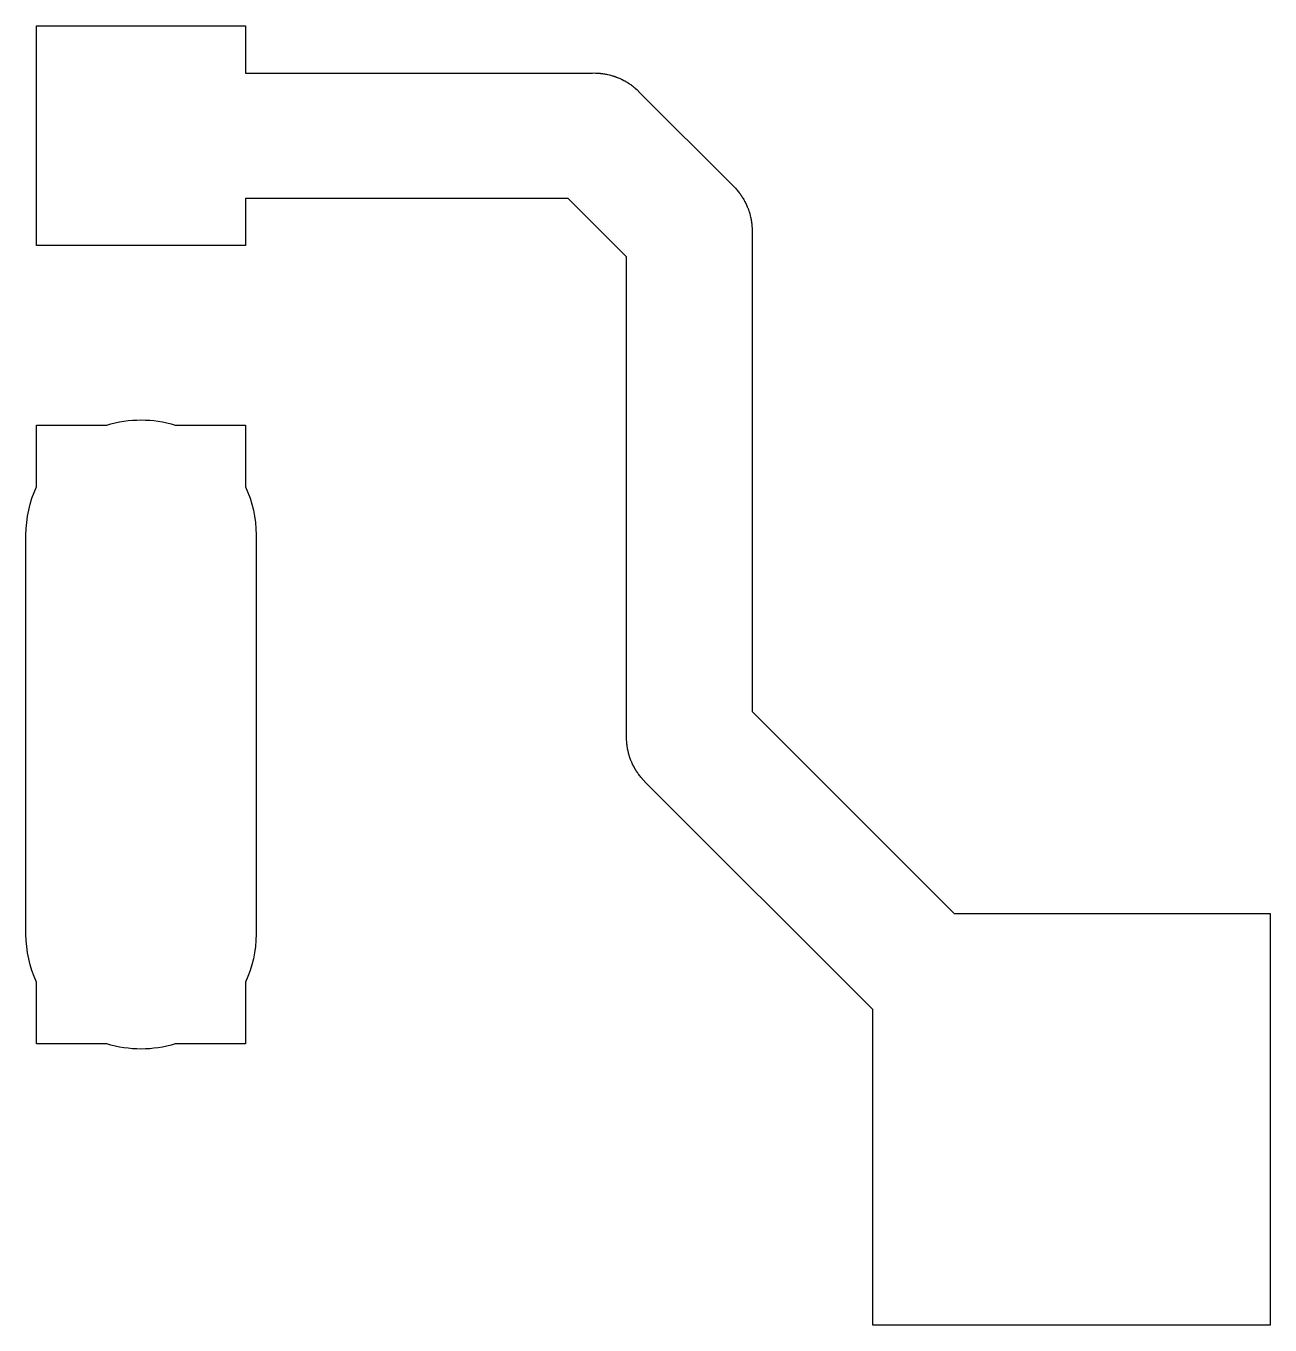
# Model space of a CAD drawing. Extents: x -7.6 to 7.5, y -21.6 to 19.9.
# Drawn here: x 0.421 to 3.443, y 2.675 to 5.832 of the extents above; entities that cross this region are included whole.
import ezdxf

# ---------------------------------------------------------------- set-up
doc = ezdxf.new("R2010")
doc.units = 0
doc.header["$MEASUREMENT"] = 0
doc.layers.add('TOP_WELDED_LPKF', color=7, linetype='CONTINUOUS')

msp = doc.modelspace()

# ---------------------------------------------------------------- linework, layer by layer
at = {"layer": 'TOP_WELDED_LPKF'}
for points, knots in [([(1.9258, 3.9937), (1.9258, 3.9937), (2.4774, 3.442), (2.4774, 3.442), (2.4774, 3.442), (2.4774, 3.442), (2.4774, 2.675), (2.4774, 2.675), (2.4774, 2.675), (2.4774, 2.675), (3.4426, 2.675), (3.4426, 2.675), (3.4426, 2.675), (3.4426, 2.675), (3.4426, 3.675), (3.4426, 3.675), (3.4426, 3.675), (3.4426, 3.675), (2.6756, 3.675), (2.6756, 3.675), (2.6756, 3.675), (2.6756, 3.675), (2.1844, 4.1662), (2.1844, 4.1662), (2.1844, 4.1662), (2.1844, 4.1662), (2.1844, 4.5695), (2.1844, 4.5695), (2.1844, 4.5695), (2.1844, 4.5695), (2.1844, 4.572), (2.1844, 4.572), (2.1844, 4.572), (2.1844, 4.572), (2.1844, 4.5745), (2.1844, 4.5745), (2.1844, 4.5745), (2.1844, 4.5745), (2.1844, 5.3294), (2.1844, 5.3294), (2.1844, 5.3294), (2.1846, 5.3343), (2.1845, 5.3392), (2.1841, 5.3441), (2.1841, 5.3441), (2.1841, 5.3441), (2.1841, 5.3443), (2.1841, 5.3443), (2.1841, 5.3443), (2.1841, 5.3443), (2.184, 5.3467), (2.184, 5.3467), (2.184, 5.3467), (2.184, 5.3467), (2.1839, 5.3467), (2.1839, 5.3467), (2.1839, 5.3467), (2.1839, 5.3467), (2.1837, 5.3492), (2.1837, 5.3492), (2.1837, 5.3492), (2.1837, 5.3492), (2.1836, 5.3492), (2.1836, 5.3492), (2.1836, 5.3492), (2.1836, 5.3492), (2.1835, 5.3517), (2.1835, 5.3517), (2.1835, 5.3517), (2.1835, 5.3517), (2.1834, 5.3517), (2.1834, 5.3517), (2.1834, 5.3517), (2.1834, 5.3517), (2.1831, 5.3541), (2.1831, 5.3541), (2.1831, 5.3541), (2.1831, 5.3541), (2.1831, 5.3542), (2.1831, 5.3542), (2.1831, 5.3542), (2.1831, 5.3542), (2.1828, 5.3566), (2.1828, 5.3566), (2.1828, 5.3566), (2.1828, 5.3566), (2.1827, 5.3567), (2.1827, 5.3567), (2.1827, 5.3567), (2.1827, 5.3567), (2.1824, 5.359), (2.1824, 5.359), (2.1824, 5.359), (2.1824, 5.359), (2.1823, 5.3591), (2.1823, 5.3591), (2.1823, 5.3591), (2.1823, 5.3591), (2.182, 5.3614), (2.182, 5.3614), (2.182, 5.3614), (2.182, 5.3614), (2.1819, 5.3616), (2.1819, 5.3616), (2.1819, 5.3616), (2.1819, 5.3616), (2.1815, 5.3639), (2.1815, 5.3639), (2.1815, 5.3639), (2.1815, 5.3639), (2.1814, 5.3641), (2.1814, 5.3641), (2.1814, 5.3641), (2.1814, 5.3641), (2.181, 5.3663), (2.181, 5.3663), (2.181, 5.3663), (2.181, 5.3663), (2.1809, 5.3665), (2.1809, 5.3665), (2.1809, 5.3665), (2.1809, 5.3665), (2.1799, 5.3711), (2.1799, 5.3711), (2.1799, 5.3711), (2.1799, 5.3711), (2.1798, 5.3713), (2.1798, 5.3713), (2.1798, 5.3713), (2.1798, 5.3713), (2.1786, 5.3759), (2.1786, 5.3759), (2.1786, 5.3759), (2.1786, 5.3759), (2.1785, 5.3761), (2.1785, 5.3761), (2.1785, 5.3761), (2.1785, 5.3761), (2.1779, 5.3782), (2.1779, 5.3782), (2.1779, 5.3782), (2.1779, 5.3782), (2.1778, 5.3785), (2.1778, 5.3785), (2.1778, 5.3785), (2.1778, 5.3785), (2.1772, 5.3806), (2.1772, 5.3806), (2.1772, 5.3806), (2.1772, 5.3806), (2.177, 5.3809), (2.177, 5.3809), (2.177, 5.3809), (2.177, 5.3809), (2.1764, 5.3829), (2.1764, 5.3829), (2.1764, 5.3829), (2.1764, 5.3829), (2.1762, 5.3832), (2.1762, 5.3832), (2.1762, 5.3832), (2.1762, 5.3832), (2.1756, 5.3853), (2.1756, 5.3853), (2.1756, 5.3853), (2.1756, 5.3853), (2.1754, 5.3856), (2.1754, 5.3856), (2.1754, 5.3856), (2.1754, 5.3856), (2.1747, 5.3876), (2.1747, 5.3876), (2.1747, 5.3876), (2.1747, 5.3876), (2.1746, 5.3879), (2.1746, 5.3879), (2.1746, 5.3879), (2.1746, 5.3879), (2.1739, 5.3899), (2.1739, 5.3899), (2.1739, 5.3899), (2.1739, 5.3899), (2.1737, 5.3902), (2.1737, 5.3902), (2.1737, 5.3902), (2.1737, 5.3902), (2.1729, 5.3922), (2.1729, 5.3922), (2.1729, 5.3922), (2.1729, 5.3922), (2.1727, 5.3925), (2.1727, 5.3925), (2.1727, 5.3925), (2.1727, 5.3925), (2.172, 5.3944), (2.172, 5.3944), (2.172, 5.3944), (2.172, 5.3944), (2.1718, 5.3948), (2.1718, 5.3948), (2.1718, 5.3948), (2.1718, 5.3948), (2.171, 5.3967), (2.171, 5.3967), (2.171, 5.3967), (2.171, 5.3967), (2.1708, 5.397), (2.1708, 5.397), (2.1708, 5.397), (2.1708, 5.397), (2.1699, 5.399), (2.1699, 5.399), (2.1699, 5.399), (2.1699, 5.399), (2.1697, 5.3993), (2.1697, 5.3993), (2.1697, 5.3993), (2.1697, 5.3993), (2.1689, 5.4012), (2.1689, 5.4012), (2.1689, 5.4012), (2.1689, 5.4012), (2.1687, 5.4015), (2.1687, 5.4015), (2.1687, 5.4015), (2.1687, 5.4015), (2.1666, 5.4056), (2.1666, 5.4056), (2.1666, 5.4056), (2.1666, 5.4056), (2.1664, 5.4059), (2.1664, 5.4059), (2.1664, 5.4059), (2.1664, 5.4059), (2.1654, 5.4078), (2.1654, 5.4078), (2.1654, 5.4078), (2.1654, 5.4078), (2.1652, 5.4081), (2.1652, 5.4081), (2.1652, 5.4081), (2.1652, 5.4081), (2.1642, 5.41), (2.1642, 5.41), (2.1642, 5.41), (2.1642, 5.41), (2.164, 5.4102), (2.164, 5.4102), (2.164, 5.4102), (2.164, 5.4102), (2.1629, 5.4121), (2.1629, 5.4121), (2.1629, 5.4121), (2.1629, 5.4121), (2.1627, 5.4123), (2.1627, 5.4123), (2.1627, 5.4123), (2.1627, 5.4123), (2.1616, 5.4142), (2.1616, 5.4142), (2.1616, 5.4142), (2.1616, 5.4142), (2.1615, 5.4144), (2.1615, 5.4144), (2.1615, 5.4144), (2.1615, 5.4144), (2.1603, 5.4163), (2.1603, 5.4163), (2.1603, 5.4163), (2.1603, 5.4163), (2.1601, 5.4165), (2.1601, 5.4165), (2.1601, 5.4165), (2.1601, 5.4165), (2.159, 5.4184), (2.159, 5.4184), (2.159, 5.4184), (2.159, 5.4184), (2.1588, 5.4186), (2.1588, 5.4186), (2.1588, 5.4186), (2.1588, 5.4186), (2.1575, 5.4205), (2.1575, 5.4205), (2.1575, 5.4205), (2.1575, 5.4205), (2.1574, 5.4206), (2.1574, 5.4206), (2.1574, 5.4206), (2.1574, 5.4206), (2.1561, 5.4225), (2.1561, 5.4225), (2.1561, 5.4225), (2.1561, 5.4225), (2.156, 5.4227), (2.156, 5.4227), (2.156, 5.4227), (2.156, 5.4227), (2.1546, 5.4246), (2.1546, 5.4246), (2.1546, 5.4246), (2.1546, 5.4246), (2.1545, 5.4246), (2.1545, 5.4246), (2.1545, 5.4246), (2.1545, 5.4246), (2.1531, 5.4266), (2.1531, 5.4266), (2.1531, 5.4266), (2.1531, 5.4266), (2.1516, 5.4286), (2.1516, 5.4286), (2.1516, 5.4286), (2.1516, 5.4286), (2.1515, 5.4286), (2.1515, 5.4286), (2.1515, 5.4286), (2.1515, 5.4286), (2.15, 5.4305), (2.15, 5.4305), (2.15, 5.4305), (2.15, 5.4305), (2.1484, 5.4324), (2.1484, 5.4324), (2.1484, 5.4324), (2.1484, 5.4324), (2.1484, 5.4325), (2.1484, 5.4325), (2.1484, 5.4325), (2.1484, 5.4325), (2.1468, 5.4343), (2.1468, 5.4343), (2.1468, 5.4343), (2.1468, 5.4343), (2.1467, 5.4344), (2.1467, 5.4344), (2.1467, 5.4344), (2.1467, 5.4344), (2.1467, 5.4345), (2.1467, 5.4345), (2.1467, 5.4345), (2.1467, 5.4345), (2.144, 5.4374), (2.144, 5.4374), (2.144, 5.4374), (2.144, 5.4374), (2.1435, 5.438), (2.1435, 5.438), (2.1435, 5.438), (2.1435, 5.438), (2.1433, 5.4381), (2.1433, 5.4381), (2.1433, 5.4381), (2.1433, 5.4381), (2.1418, 5.4398), (2.1418, 5.4398), (2.1418, 5.4398), (2.1418, 5.4398), (2.1416, 5.44), (2.1416, 5.44), (2.1416, 5.44), (2.1416, 5.44), (2.14, 5.4416), (2.14, 5.4416), (2.14, 5.4416), (2.14, 5.4416), (2.1398, 5.4418), (2.1398, 5.4418), (2.1398, 5.4418), (2.1398, 5.4418), (2.1382, 5.4433), (2.1382, 5.4433), (2.1382, 5.4433), (2.1382, 5.4433), (1.9103, 5.6712), (1.9103, 5.6712), (1.9103, 5.6712), (1.9103, 5.6712), (1.9088, 5.6728), (1.9088, 5.6728), (1.9088, 5.6728), (1.9088, 5.6728), (1.9086, 5.673), (1.9086, 5.673), (1.9086, 5.673), (1.9086, 5.673), (1.907, 5.6746), (1.907, 5.6746), (1.907, 5.6746), (1.907, 5.6746), (1.9068, 5.6748), (1.9068, 5.6748), (1.9068, 5.6748), (1.9068, 5.6748), (1.9051, 5.6763), (1.9051, 5.6763), (1.9051, 5.6763), (1.9051, 5.6763), (1.905, 5.6765), (1.905, 5.6765), (1.905, 5.6765), (1.905, 5.6765), (1.9044, 5.677), (1.9044, 5.677), (1.9044, 5.677), (1.9044, 5.677), (1.9015, 5.6797), (1.9015, 5.6797), (1.9015, 5.6797), (1.9015, 5.6797), (1.9014, 5.6797), (1.9014, 5.6797), (1.9014, 5.6797), (1.9014, 5.6797), (1.9013, 5.6798), (1.9013, 5.6798), (1.9013, 5.6798), (1.9013, 5.6798), (1.8995, 5.6814), (1.8995, 5.6814), (1.8995, 5.6814), (1.8995, 5.6814), (1.8994, 5.6814), (1.8994, 5.6814), (1.8994, 5.6814), (1.8994, 5.6814), (1.8975, 5.683), (1.8975, 5.683), (1.8975, 5.683), (1.8975, 5.683), (1.8956, 5.6845), (1.8956, 5.6845), (1.8956, 5.6845), (1.8956, 5.6845), (1.8956, 5.6846), (1.8956, 5.6846), (1.8956, 5.6846), (1.8956, 5.6846), (1.8936, 5.6861), (1.8936, 5.6861), (1.8936, 5.6861), (1.8936, 5.6861), (1.8916, 5.6875), (1.8916, 5.6875), (1.8916, 5.6875), (1.8916, 5.6875), (1.8916, 5.6876), (1.8916, 5.6876), (1.8916, 5.6876), (1.8916, 5.6876), (1.8897, 5.689), (1.8897, 5.689), (1.8897, 5.689), (1.8897, 5.689), (1.8895, 5.6891), (1.8895, 5.6891), (1.8895, 5.6891), (1.8895, 5.6891), (1.8876, 5.6904), (1.8876, 5.6904), (1.8876, 5.6904), (1.8876, 5.6904), (1.8875, 5.6905), (1.8875, 5.6905), (1.8875, 5.6905), (1.8875, 5.6905), (1.8856, 5.6918), (1.8856, 5.6918), (1.8856, 5.6918), (1.8856, 5.6918), (1.8854, 5.692), (1.8854, 5.692), (1.8854, 5.692), (1.8854, 5.692), (1.8835, 5.6931), (1.8835, 5.6931), (1.8835, 5.6931), (1.8835, 5.6931), (1.8833, 5.6933), (1.8833, 5.6933), (1.8833, 5.6933), (1.8833, 5.6933), (1.8814, 5.6945), (1.8814, 5.6945), (1.8814, 5.6945), (1.8814, 5.6945), (1.8812, 5.6946), (1.8812, 5.6946), (1.8812, 5.6946), (1.8812, 5.6946), (1.8793, 5.6957), (1.8793, 5.6957), (1.8793, 5.6957), (1.8793, 5.6957), (1.8791, 5.6959), (1.8791, 5.6959), (1.8791, 5.6959), (1.8791, 5.6959), (1.8772, 5.697), (1.8772, 5.697), (1.8772, 5.697), (1.8772, 5.697), (1.877, 5.6972), (1.877, 5.6972), (1.877, 5.6972), (1.877, 5.6972), (1.8751, 5.6982), (1.8751, 5.6982), (1.8751, 5.6982), (1.8751, 5.6982), (1.8748, 5.6984), (1.8748, 5.6984), (1.8748, 5.6984), (1.8748, 5.6984), (1.8729, 5.6994), (1.8729, 5.6994), (1.8729, 5.6994), (1.8729, 5.6994), (1.8726, 5.6996), (1.8726, 5.6996), (1.8726, 5.6996), (1.8726, 5.6996), (1.8685, 5.7017), (1.8685, 5.7017), (1.8685, 5.7017), (1.8685, 5.7017), (1.8682, 5.7019), (1.8682, 5.7019), (1.8682, 5.7019), (1.8682, 5.7019), (1.8663, 5.7027), (1.8663, 5.7027), (1.8663, 5.7027), (1.8663, 5.7027), (1.866, 5.7029), (1.866, 5.7029), (1.866, 5.7029), (1.866, 5.7029), (1.864, 5.7038), (1.864, 5.7038), (1.864, 5.7038), (1.864, 5.7038), (1.8637, 5.704), (1.8637, 5.704), (1.8637, 5.704), (1.8637, 5.704), (1.8618, 5.7048), (1.8618, 5.7048), (1.8618, 5.7048), (1.8618, 5.7048), (1.8614, 5.705), (1.8614, 5.705), (1.8614, 5.705), (1.8614, 5.705), (1.8595, 5.7057), (1.8595, 5.7057), (1.8595, 5.7057), (1.8595, 5.7057), (1.8592, 5.7059), (1.8592, 5.7059), (1.8592, 5.7059), (1.8592, 5.7059), (1.8572, 5.7067), (1.8572, 5.7067), (1.8572, 5.7067), (1.8572, 5.7067), (1.8569, 5.7069), (1.8569, 5.7069), (1.8569, 5.7069), (1.8569, 5.7069), (1.8549, 5.7076), (1.8549, 5.7076), (1.8549, 5.7076), (1.8549, 5.7076), (1.8546, 5.7077), (1.8546, 5.7077), (1.8546, 5.7077), (1.8546, 5.7077), (1.8526, 5.7084), (1.8526, 5.7084), (1.8526, 5.7084), (1.8526, 5.7084), (1.8523, 5.7086), (1.8523, 5.7086), (1.8523, 5.7086), (1.8523, 5.7086), (1.8502, 5.7092), (1.8502, 5.7092), (1.8502, 5.7092), (1.8502, 5.7092), (1.8499, 5.7094), (1.8499, 5.7094), (1.8499, 5.7094), (1.8499, 5.7094), (1.8479, 5.71), (1.8479, 5.71), (1.8479, 5.71), (1.8479, 5.71), (1.8476, 5.7102), (1.8476, 5.7102), (1.8476, 5.7102), (1.8476, 5.7102), (1.8455, 5.7108), (1.8455, 5.7108), (1.8455, 5.7108), (1.8455, 5.7108), (1.8452, 5.7109), (1.8452, 5.7109), (1.8452, 5.7109), (1.8452, 5.7109), (1.8431, 5.7115), (1.8431, 5.7115), (1.8431, 5.7115), (1.8431, 5.7115), (1.8429, 5.7116), (1.8429, 5.7116), (1.8429, 5.7116), (1.8429, 5.7116), (1.8383, 5.7128), (1.8383, 5.7128), (1.8383, 5.7128), (1.8383, 5.7128), (1.8381, 5.7129), (1.8381, 5.7129), (1.8381, 5.7129), (1.8381, 5.7129), (1.8335, 5.7139), (1.8335, 5.7139), (1.8335, 5.7139), (1.8335, 5.7139), (1.8333, 5.714), (1.8333, 5.714), (1.8333, 5.714), (1.8333, 5.714), (1.8311, 5.7144), (1.8311, 5.7144), (1.8311, 5.7144), (1.8311, 5.7144), (1.8309, 5.7145), (1.8309, 5.7145), (1.8309, 5.7145), (1.8309, 5.7145), (1.8286, 5.7149), (1.8286, 5.7149), (1.8286, 5.7149), (1.8286, 5.7149), (1.8284, 5.715), (1.8284, 5.715), (1.8284, 5.715), (1.8284, 5.715), (1.8261, 5.7153), (1.8261, 5.7153), (1.8261, 5.7153), (1.8261, 5.7153), (1.826, 5.7154), (1.826, 5.7154), (1.826, 5.7154), (1.826, 5.7154), (1.8237, 5.7157), (1.8237, 5.7157), (1.8237, 5.7157), (1.8237, 5.7157), (1.8236, 5.7158), (1.8236, 5.7158), (1.8236, 5.7158), (1.8236, 5.7158), (1.8212, 5.7161), (1.8212, 5.7161), (1.8212, 5.7161), (1.8212, 5.7161), (1.8211, 5.7161), (1.8211, 5.7161), (1.8211, 5.7161), (1.8211, 5.7161), (1.8187, 5.7164), (1.8187, 5.7164), (1.8187, 5.7164), (1.8187, 5.7164), (1.8187, 5.7165), (1.8187, 5.7165), (1.8187, 5.7165), (1.8187, 5.7165), (1.8162, 5.7166), (1.8162, 5.7166), (1.8162, 5.7166), (1.8162, 5.7166), (1.8162, 5.7167), (1.8162, 5.7167), (1.8162, 5.7167), (1.8162, 5.7167), (1.8137, 5.7169), (1.8137, 5.7169), (1.8137, 5.7169), (1.8137, 5.7169), (1.8137, 5.717), (1.8137, 5.717), (1.8137, 5.717), (1.8137, 5.717), (1.8113, 5.7171), (1.8113, 5.7171), (1.8113, 5.7171), (1.8113, 5.7171), (1.8111, 5.7171), (1.8111, 5.7171), (1.8111, 5.7171), (1.8062, 5.7175), (1.8013, 5.7175), (1.7964, 5.7174), (1.7964, 5.7174), (1.7964, 5.7174), (0.954, 5.7174), (0.954, 5.7174), (0.954, 5.7174), (0.954, 5.7174), (0.954, 5.8317), (0.954, 5.8317), (0.954, 5.8317), (0.954, 5.8317), (0.446, 5.8317), (0.446, 5.8317), (0.446, 5.8317), (0.446, 5.8317), (0.446, 5.2983), (0.446, 5.2983), (0.446, 5.2983), (0.446, 5.2983), (0.954, 5.2983), (0.954, 5.2983), (0.954, 5.2983), (0.954, 5.2983), (0.954, 5.4126), (0.954, 5.4126), (0.954, 5.4126), (0.954, 5.4126), (1.7378, 5.4126), (1.7378, 5.4126), (1.7378, 5.4126), (1.7378, 5.4126), (1.8796, 5.2708), (1.8796, 5.2708), (1.8796, 5.2708), (1.8796, 5.2708), (1.8796, 4.5745), (1.8796, 4.5745), (1.8796, 4.5745), (1.8796, 4.5745), (1.8796, 4.572), (1.8796, 4.572), (1.8796, 4.572), (1.8796, 4.572), (1.8796, 4.5695), (1.8796, 4.5695), (1.8796, 4.5695), (1.8796, 4.5695), (1.8796, 4.1076), (1.8796, 4.1076), (1.8796, 4.1076), (1.8794, 4.1027), (1.8795, 4.0978), (1.8799, 4.0929), (1.8799, 4.0929), (1.8799, 4.0929), (1.8799, 4.0927), (1.8799, 4.0927), (1.8799, 4.0927), (1.8799, 4.0927), (1.88, 4.0903), (1.88, 4.0903), (1.88, 4.0903), (1.88, 4.0903), (1.8801, 4.0903), (1.8801, 4.0903), (1.8801, 4.0903), (1.8801, 4.0903), (1.8803, 4.0878), (1.8803, 4.0878), (1.8803, 4.0878), (1.8803, 4.0878), (1.8804, 4.0878), (1.8804, 4.0878), (1.8804, 4.0878), (1.8804, 4.0878), (1.8805, 4.0853), (1.8805, 4.0853), (1.8805, 4.0853), (1.8805, 4.0853), (1.8806, 4.0853), (1.8806, 4.0853), (1.8806, 4.0853), (1.8806, 4.0853), (1.8809, 4.0829), (1.8809, 4.0829), (1.8809, 4.0829), (1.8809, 4.0829), (1.8809, 4.0828), (1.8809, 4.0828), (1.8809, 4.0828), (1.8809, 4.0828), (1.8812, 4.0804), (1.8812, 4.0804), (1.8812, 4.0804), (1.8812, 4.0804), (1.8813, 4.0803), (1.8813, 4.0803), (1.8813, 4.0803), (1.8813, 4.0803), (1.8816, 4.078), (1.8816, 4.078), (1.8816, 4.078), (1.8816, 4.078), (1.8817, 4.0779), (1.8817, 4.0779), (1.8817, 4.0779), (1.8817, 4.0779), (1.882, 4.0756), (1.882, 4.0756), (1.882, 4.0756), (1.882, 4.0756), (1.8821, 4.0754), (1.8821, 4.0754), (1.8821, 4.0754), (1.8821, 4.0754), (1.8825, 4.0731), (1.8825, 4.0731), (1.8825, 4.0731), (1.8825, 4.0731), (1.8826, 4.0729), (1.8826, 4.0729), (1.8826, 4.0729), (1.8826, 4.0729), (1.883, 4.0707), (1.883, 4.0707), (1.883, 4.0707), (1.883, 4.0707), (1.8831, 4.0705), (1.8831, 4.0705), (1.8831, 4.0705), (1.8831, 4.0705), (1.8841, 4.0659), (1.8841, 4.0659), (1.8841, 4.0659), (1.8841, 4.0659), (1.8842, 4.0657), (1.8842, 4.0657), (1.8842, 4.0657), (1.8842, 4.0657), (1.8854, 4.0611), (1.8854, 4.0611), (1.8854, 4.0611), (1.8854, 4.0611), (1.8855, 4.0609), (1.8855, 4.0609), (1.8855, 4.0609), (1.8855, 4.0609), (1.8861, 4.0588), (1.8861, 4.0588), (1.8861, 4.0588), (1.8861, 4.0588), (1.8862, 4.0585), (1.8862, 4.0585), (1.8862, 4.0585), (1.8862, 4.0585), (1.8868, 4.0564), (1.8868, 4.0564), (1.8868, 4.0564), (1.8868, 4.0564), (1.887, 4.0561), (1.887, 4.0561), (1.887, 4.0561), (1.887, 4.0561), (1.8876, 4.0541), (1.8876, 4.0541), (1.8876, 4.0541), (1.8876, 4.0541), (1.8878, 4.0538), (1.8878, 4.0538), (1.8878, 4.0538), (1.8878, 4.0538), (1.8884, 4.0517), (1.8884, 4.0517), (1.8884, 4.0517), (1.8884, 4.0517), (1.8886, 4.0514), (1.8886, 4.0514), (1.8886, 4.0514), (1.8886, 4.0514), (1.8893, 4.0494), (1.8893, 4.0494), (1.8893, 4.0494), (1.8893, 4.0494), (1.8894, 4.0491), (1.8894, 4.0491), (1.8894, 4.0491), (1.8894, 4.0491), (1.8901, 4.0471), (1.8901, 4.0471), (1.8901, 4.0471), (1.8901, 4.0471), (1.8903, 4.0468), (1.8903, 4.0468), (1.8903, 4.0468), (1.8903, 4.0468), (1.8911, 4.0448), (1.8911, 4.0448), (1.8911, 4.0448), (1.8911, 4.0448), (1.8913, 4.0445), (1.8913, 4.0445), (1.8913, 4.0445), (1.8913, 4.0445), (1.892, 4.0426), (1.892, 4.0426), (1.892, 4.0426), (1.892, 4.0426), (1.8922, 4.0422), (1.8922, 4.0422), (1.8922, 4.0422), (1.8922, 4.0422), (1.893, 4.0403), (1.893, 4.0403), (1.893, 4.0403), (1.893, 4.0403), (1.8932, 4.04), (1.8932, 4.04), (1.8932, 4.04), (1.8932, 4.04), (1.8941, 4.038), (1.8941, 4.038), (1.8941, 4.038), (1.8941, 4.038), (1.8943, 4.0377), (1.8943, 4.0377), (1.8943, 4.0377), (1.8943, 4.0377), (1.8951, 4.0358), (1.8951, 4.0358), (1.8951, 4.0358), (1.8951, 4.0358), (1.8953, 4.0355), (1.8953, 4.0355), (1.8953, 4.0355), (1.8953, 4.0355), (1.8974, 4.0314), (1.8974, 4.0314), (1.8974, 4.0314), (1.8974, 4.0314), (1.8976, 4.0311), (1.8976, 4.0311), (1.8976, 4.0311), (1.8976, 4.0311), (1.8986, 4.0292), (1.8986, 4.0292), (1.8986, 4.0292), (1.8986, 4.0292), (1.8988, 4.0289), (1.8988, 4.0289), (1.8988, 4.0289), (1.8988, 4.0289), (1.8998, 4.027), (1.8998, 4.027), (1.8998, 4.027), (1.8998, 4.027), (1.9, 4.0268), (1.9, 4.0268), (1.9, 4.0268), (1.9, 4.0268), (1.9011, 4.0249), (1.9011, 4.0249), (1.9011, 4.0249), (1.9011, 4.0249), (1.9013, 4.0247), (1.9013, 4.0247), (1.9013, 4.0247), (1.9013, 4.0247), (1.9024, 4.0228), (1.9024, 4.0228), (1.9024, 4.0228), (1.9024, 4.0228), (1.9025, 4.0226), (1.9025, 4.0226), (1.9025, 4.0226), (1.9025, 4.0226), (1.9037, 4.0207), (1.9037, 4.0207), (1.9037, 4.0207), (1.9037, 4.0207), (1.9039, 4.0205), (1.9039, 4.0205), (1.9039, 4.0205), (1.9039, 4.0205), (1.905, 4.0186), (1.905, 4.0186), (1.905, 4.0186), (1.905, 4.0186), (1.9052, 4.0184), (1.9052, 4.0184), (1.9052, 4.0184), (1.9052, 4.0184), (1.9065, 4.0165), (1.9065, 4.0165), (1.9065, 4.0165), (1.9065, 4.0165), (1.9066, 4.0164), (1.9066, 4.0164), (1.9066, 4.0164), (1.9066, 4.0164), (1.9079, 4.0145), (1.9079, 4.0145), (1.9079, 4.0145), (1.9079, 4.0145), (1.908, 4.0143), (1.908, 4.0143), (1.908, 4.0143), (1.908, 4.0143), (1.9094, 4.0124), (1.9094, 4.0124), (1.9094, 4.0124), (1.9094, 4.0124), (1.9095, 4.0124), (1.9095, 4.0124), (1.9095, 4.0124), (1.9095, 4.0124), (1.9109, 4.0104), (1.9109, 4.0104), (1.9109, 4.0104), (1.9109, 4.0104), (1.9124, 4.0084), (1.9124, 4.0084), (1.9124, 4.0084), (1.9124, 4.0084), (1.9125, 4.0084), (1.9125, 4.0084), (1.9125, 4.0084), (1.9125, 4.0084), (1.914, 4.0065), (1.914, 4.0065), (1.914, 4.0065), (1.914, 4.0065), (1.9156, 4.0046), (1.9156, 4.0046), (1.9156, 4.0046), (1.9156, 4.0046), (1.9156, 4.0045), (1.9156, 4.0045), (1.9156, 4.0045), (1.9156, 4.0045), (1.9172, 4.0027), (1.9172, 4.0027), (1.9172, 4.0027), (1.9172, 4.0027), (1.9173, 4.0026), (1.9173, 4.0026), (1.9173, 4.0026), (1.9173, 4.0026), (1.9173, 4.0025), (1.9173, 4.0025), (1.9173, 4.0025), (1.9173, 4.0025), (1.92, 3.9996), (1.92, 3.9996), (1.92, 3.9996), (1.92, 3.9996), (1.9205, 3.999), (1.9205, 3.999), (1.9205, 3.999), (1.9205, 3.999), (1.9207, 3.9989), (1.9207, 3.9989), (1.9207, 3.9989), (1.9207, 3.9989), (1.9222, 3.9972), (1.9222, 3.9972), (1.9222, 3.9972), (1.9222, 3.9972), (1.9224, 3.997), (1.9224, 3.997), (1.9224, 3.997), (1.9224, 3.997), (1.924, 3.9955), (1.924, 3.9955), (1.924, 3.9955), (1.924, 3.9955), (1.9242, 3.9952), (1.9242, 3.9952), (1.9242, 3.9952), (1.9242, 3.9952), (1.9258, 3.9937), (1.9258, 3.9937)], [0, 0, 0, 0, 0.003663, 0.003663, 0.003663, 0.003663, 0.007326, 0.007326, 0.007326, 0.007326, 0.010989, 0.010989, 0.010989, 0.010989, 0.014652, 0.014652, 0.014652, 0.014652, 0.018315, 0.018315, 0.018315, 0.018315, 0.021978, 0.021978, 0.021978, 0.021978, 0.025641, 0.025641, 0.025641, 0.025641, 0.029304, 0.029304, 0.029304, 0.029304, 0.032967, 0.032967, 0.032967, 0.032967, 0.03663, 0.03663, 0.03663, 0.03663, 0.040293, 0.040293, 0.040293, 0.040293, 0.043956, 0.043956, 0.043956, 0.043956, 0.047619, 0.047619, 0.047619, 0.047619, 0.051282, 0.051282, 0.051282, 0.051282, 0.054945, 0.054945, 0.054945, 0.054945, 0.058608, 0.058608, 0.058608, 0.058608, 0.062271, 0.062271, 0.062271, 0.062271, 0.065934, 0.065934, 0.065934, 0.065934, 0.069597, 0.069597, 0.069597, 0.069597, 0.07326, 0.07326, 0.07326, 0.07326, 0.076923, 0.076923, 0.076923, 0.076923, 0.080586, 0.080586, 0.080586, 0.080586, 0.084249, 0.084249, 0.084249, 0.084249, 0.087912, 0.087912, 0.087912, 0.087912, 0.091575, 0.091575, 0.091575, 0.091575, 0.095238, 0.095238, 0.095238, 0.095238, 0.098901, 0.098901, 0.098901, 0.098901, 0.102564, 0.102564, 0.102564, 0.102564, 0.106227, 0.106227, 0.106227, 0.106227, 0.10989, 0.10989, 0.10989, 0.10989, 0.113553, 0.113553, 0.113553, 0.113553, 0.117216, 0.117216, 0.117216, 0.117216, 0.120879, 0.120879, 0.120879, 0.120879, 0.124542, 0.124542, 0.124542, 0.124542, 0.128205, 0.128205, 0.128205, 0.128205, 0.131868, 0.131868, 0.131868, 0.131868, 0.135531, 0.135531, 0.135531, 0.135531, 0.139194, 0.139194, 0.139194, 0.139194, 0.142857, 0.142857, 0.142857, 0.142857, 0.14652, 0.14652, 0.14652, 0.14652, 0.150183, 0.150183, 0.150183, 0.150183, 0.153846, 0.153846, 0.153846, 0.153846, 0.157509, 0.157509, 0.157509, 0.157509, 0.161172, 0.161172, 0.161172, 0.161172, 0.164835, 0.164835, 0.164835, 0.164835, 0.168498, 0.168498, 0.168498, 0.168498, 0.172161, 0.172161, 0.172161, 0.172161, 0.175824, 0.175824, 0.175824, 0.175824, 0.179487, 0.179487, 0.179487, 0.179487, 0.18315, 0.18315, 0.18315, 0.18315, 0.186813, 0.186813, 0.186813, 0.186813, 0.190476, 0.190476, 0.190476, 0.190476, 0.194139, 0.194139, 0.194139, 0.194139, 0.197802, 0.197802, 0.197802, 0.197802, 0.201465, 0.201465, 0.201465, 0.201465, 0.205128, 0.205128, 0.205128, 0.205128, 0.208791, 0.208791, 0.208791, 0.208791, 0.212454, 0.212454, 0.212454, 0.212454, 0.216117, 0.216117, 0.216117, 0.216117, 0.21978, 0.21978, 0.21978, 0.21978, 0.223443, 0.223443, 0.223443, 0.223443, 0.227106, 0.227106, 0.227106, 0.227106, 0.230769, 0.230769, 0.230769, 0.230769, 0.234432, 0.234432, 0.234432, 0.234432, 0.238095, 0.238095, 0.238095, 0.238095, 0.241758, 0.241758, 0.241758, 0.241758, 0.245421, 0.245421, 0.245421, 0.245421, 0.249084, 0.249084, 0.249084, 0.249084, 0.252747, 0.252747, 0.252747, 0.252747, 0.25641, 0.25641, 0.25641, 0.25641, 0.260073, 0.260073, 0.260073, 0.260073, 0.263736, 0.263736, 0.263736, 0.263736, 0.267399, 0.267399, 0.267399, 0.267399, 0.271062, 0.271062, 0.271062, 0.271062, 0.274725, 0.274725, 0.274725, 0.274725, 0.278388, 0.278388, 0.278388, 0.278388, 0.282051, 0.282051, 0.282051, 0.282051, 0.285714, 0.285714, 0.285714, 0.285714, 0.289377, 0.289377, 0.289377, 0.289377, 0.29304, 0.29304, 0.29304, 0.29304, 0.296703, 0.296703, 0.296703, 0.296703, 0.300366, 0.300366, 0.300366, 0.300366, 0.304029, 0.304029, 0.304029, 0.304029, 0.307692, 0.307692, 0.307692, 0.307692, 0.311355, 0.311355, 0.311355, 0.311355, 0.315018, 0.315018, 0.315018, 0.315018, 0.318681, 0.318681, 0.318681, 0.318681, 0.322344, 0.322344, 0.322344, 0.322344, 0.326007, 0.326007, 0.326007, 0.326007, 0.32967, 0.32967, 0.32967, 0.32967, 0.333333, 0.333333, 0.333333, 0.333333, 0.336996, 0.336996, 0.336996, 0.336996, 0.340659, 0.340659, 0.340659, 0.340659, 0.344322, 0.344322, 0.344322, 0.344322, 0.347985, 0.347985, 0.347985, 0.347985, 0.351648, 0.351648, 0.351648, 0.351648, 0.355311, 0.355311, 0.355311, 0.355311, 0.358974, 0.358974, 0.358974, 0.358974, 0.362637, 0.362637, 0.362637, 0.362637, 0.3663, 0.3663, 0.3663, 0.3663, 0.369963, 0.369963, 0.369963, 0.369963, 0.373626, 0.373626, 0.373626, 0.373626, 0.377289, 0.377289, 0.377289, 0.377289, 0.380952, 0.380952, 0.380952, 0.380952, 0.384615, 0.384615, 0.384615, 0.384615, 0.388278, 0.388278, 0.388278, 0.388278, 0.391941, 0.391941, 0.391941, 0.391941, 0.395604, 0.395604, 0.395604, 0.395604, 0.399267, 0.399267, 0.399267, 0.399267, 0.40293, 0.40293, 0.40293, 0.40293, 0.406593, 0.406593, 0.406593, 0.406593, 0.410256, 0.410256, 0.410256, 0.410256, 0.413919, 0.413919, 0.413919, 0.413919, 0.417582, 0.417582, 0.417582, 0.417582, 0.421245, 0.421245, 0.421245, 0.421245, 0.424908, 0.424908, 0.424908, 0.424908, 0.428571, 0.428571, 0.428571, 0.428571, 0.432234, 0.432234, 0.432234, 0.432234, 0.435897, 0.435897, 0.435897, 0.435897, 0.43956, 0.43956, 0.43956, 0.43956, 0.443223, 0.443223, 0.443223, 0.443223, 0.446886, 0.446886, 0.446886, 0.446886, 0.450549, 0.450549, 0.450549, 0.450549, 0.454212, 0.454212, 0.454212, 0.454212, 0.457875, 0.457875, 0.457875, 0.457875, 0.461538, 0.461538, 0.461538, 0.461538, 0.465201, 0.465201, 0.465201, 0.465201, 0.468864, 0.468864, 0.468864, 0.468864, 0.472527, 0.472527, 0.472527, 0.472527, 0.47619, 0.47619, 0.47619, 0.47619, 0.479853, 0.479853, 0.479853, 0.479853, 0.483516, 0.483516, 0.483516, 0.483516, 0.487179, 0.487179, 0.487179, 0.487179, 0.490842, 0.490842, 0.490842, 0.490842, 0.494505, 0.494505, 0.494505, 0.494505, 0.498168, 0.498168, 0.498168, 0.498168, 0.501832, 0.501832, 0.501832, 0.501832, 0.505495, 0.505495, 0.505495, 0.505495, 0.509158, 0.509158, 0.509158, 0.509158, 0.512821, 0.512821, 0.512821, 0.512821, 0.516484, 0.516484, 0.516484, 0.516484, 0.520147, 0.520147, 0.520147, 0.520147, 0.52381, 0.52381, 0.52381, 0.52381, 0.527473, 0.527473, 0.527473, 0.527473, 0.531136, 0.531136, 0.531136, 0.531136, 0.534799, 0.534799, 0.534799, 0.534799, 0.538462, 0.538462, 0.538462, 0.538462, 0.542125, 0.542125, 0.542125, 0.542125, 0.545788, 0.545788, 0.545788, 0.545788, 0.549451, 0.549451, 0.549451, 0.549451, 0.553114, 0.553114, 0.553114, 0.553114, 0.556777, 0.556777, 0.556777, 0.556777, 0.56044, 0.56044, 0.56044, 0.56044, 0.564103, 0.564103, 0.564103, 0.564103, 0.567766, 0.567766, 0.567766, 0.567766, 0.571429, 0.571429, 0.571429, 0.571429, 0.575092, 0.575092, 0.575092, 0.575092, 0.578755, 0.578755, 0.578755, 0.578755, 0.582418, 0.582418, 0.582418, 0.582418, 0.586081, 0.586081, 0.586081, 0.586081, 0.589744, 0.589744, 0.589744, 0.589744, 0.593407, 0.593407, 0.593407, 0.593407, 0.59707, 0.59707, 0.59707, 0.59707, 0.600733, 0.600733, 0.600733, 0.600733, 0.604396, 0.604396, 0.604396, 0.604396, 0.608059, 0.608059, 0.608059, 0.608059, 0.611722, 0.611722, 0.611722, 0.611722, 0.615385, 0.615385, 0.615385, 0.615385, 0.619048, 0.619048, 0.619048, 0.619048, 0.622711, 0.622711, 0.622711, 0.622711, 0.626374, 0.626374, 0.626374, 0.626374, 0.630037, 0.630037, 0.630037, 0.630037, 0.6337, 0.6337, 0.6337, 0.6337, 0.637363, 0.637363, 0.637363, 0.637363, 0.641026, 0.641026, 0.641026, 0.641026, 0.644689, 0.644689, 0.644689, 0.644689, 0.648352, 0.648352, 0.648352, 0.648352, 0.652015, 0.652015, 0.652015, 0.652015, 0.655678, 0.655678, 0.655678, 0.655678, 0.659341, 0.659341, 0.659341, 0.659341, 0.663004, 0.663004, 0.663004, 0.663004, 0.666667, 0.666667, 0.666667, 0.666667, 0.67033, 0.67033, 0.67033, 0.67033, 0.673993, 0.673993, 0.673993, 0.673993, 0.677656, 0.677656, 0.677656, 0.677656, 0.681319, 0.681319, 0.681319, 0.681319, 0.684982, 0.684982, 0.684982, 0.684982, 0.688645, 0.688645, 0.688645, 0.688645, 0.692308, 0.692308, 0.692308, 0.692308, 0.695971, 0.695971, 0.695971, 0.695971, 0.699634, 0.699634, 0.699634, 0.699634, 0.703297, 0.703297, 0.703297, 0.703297, 0.70696, 0.70696, 0.70696, 0.70696, 0.710623, 0.710623, 0.710623, 0.710623, 0.714286, 0.714286, 0.714286, 0.714286, 0.717949, 0.717949, 0.717949, 0.717949, 0.721612, 0.721612, 0.721612, 0.721612, 0.725275, 0.725275, 0.725275, 0.725275, 0.728938, 0.728938, 0.728938, 0.728938, 0.732601, 0.732601, 0.732601, 0.732601, 0.736264, 0.736264, 0.736264, 0.736264, 0.739927, 0.739927, 0.739927, 0.739927, 0.74359, 0.74359, 0.74359, 0.74359, 0.747253, 0.747253, 0.747253, 0.747253, 0.750916, 0.750916, 0.750916, 0.750916, 0.754579, 0.754579, 0.754579, 0.754579, 0.758242, 0.758242, 0.758242, 0.758242, 0.761905, 0.761905, 0.761905, 0.761905, 0.765568, 0.765568, 0.765568, 0.765568, 0.769231, 0.769231, 0.769231, 0.769231, 0.772894, 0.772894, 0.772894, 0.772894, 0.776557, 0.776557, 0.776557, 0.776557, 0.78022, 0.78022, 0.78022, 0.78022, 0.783883, 0.783883, 0.783883, 0.783883, 0.787546, 0.787546, 0.787546, 0.787546, 0.791209, 0.791209, 0.791209, 0.791209, 0.794872, 0.794872, 0.794872, 0.794872, 0.798535, 0.798535, 0.798535, 0.798535, 0.802198, 0.802198, 0.802198, 0.802198, 0.805861, 0.805861, 0.805861, 0.805861, 0.809524, 0.809524, 0.809524, 0.809524, 0.813187, 0.813187, 0.813187, 0.813187, 0.81685, 0.81685, 0.81685, 0.81685, 0.820513, 0.820513, 0.820513, 0.820513, 0.824176, 0.824176, 0.824176, 0.824176, 0.827839, 0.827839, 0.827839, 0.827839, 0.831502, 0.831502, 0.831502, 0.831502, 0.835165, 0.835165, 0.835165, 0.835165, 0.838828, 0.838828, 0.838828, 0.838828, 0.842491, 0.842491, 0.842491, 0.842491, 0.846154, 0.846154, 0.846154, 0.846154, 0.849817, 0.849817, 0.849817, 0.849817, 0.85348, 0.85348, 0.85348, 0.85348, 0.857143, 0.857143, 0.857143, 0.857143, 0.860806, 0.860806, 0.860806, 0.860806, 0.864469, 0.864469, 0.864469, 0.864469, 0.868132, 0.868132, 0.868132, 0.868132, 0.871795, 0.871795, 0.871795, 0.871795, 0.875458, 0.875458, 0.875458, 0.875458, 0.879121, 0.879121, 0.879121, 0.879121, 0.882784, 0.882784, 0.882784, 0.882784, 0.886447, 0.886447, 0.886447, 0.886447, 0.89011, 0.89011, 0.89011, 0.89011, 0.893773, 0.893773, 0.893773, 0.893773, 0.897436, 0.897436, 0.897436, 0.897436, 0.901099, 0.901099, 0.901099, 0.901099, 0.904762, 0.904762, 0.904762, 0.904762, 0.908425, 0.908425, 0.908425, 0.908425, 0.912088, 0.912088, 0.912088, 0.912088, 0.915751, 0.915751, 0.915751, 0.915751, 0.919414, 0.919414, 0.919414, 0.919414, 0.923077, 0.923077, 0.923077, 0.923077, 0.92674, 0.92674, 0.92674, 0.92674, 0.930403, 0.930403, 0.930403, 0.930403, 0.934066, 0.934066, 0.934066, 0.934066, 0.937729, 0.937729, 0.937729, 0.937729, 0.941392, 0.941392, 0.941392, 0.941392, 0.945055, 0.945055, 0.945055, 0.945055, 0.948718, 0.948718, 0.948718, 0.948718, 0.952381, 0.952381, 0.952381, 0.952381, 0.956044, 0.956044, 0.956044, 0.956044, 0.959707, 0.959707, 0.959707, 0.959707, 0.96337, 0.96337, 0.96337, 0.96337, 0.967033, 0.967033, 0.967033, 0.967033, 0.970696, 0.970696, 0.970696, 0.970696, 0.974359, 0.974359, 0.974359, 0.974359, 0.978022, 0.978022, 0.978022, 0.978022, 0.981685, 0.981685, 0.981685, 0.981685, 0.985348, 0.985348, 0.985348, 0.985348, 0.989011, 0.989011, 0.989011, 0.989011, 0.992674, 0.992674, 0.992674, 0.992674, 1, 1, 1, 1]), ([(0.9794, 3.625), (0.9794, 3.625), (0.9794, 4.595), (0.9794, 4.595), (0.9794, 4.595), (0.9794, 4.6359), (0.9705, 4.6756), (0.954, 4.7115), (0.954, 4.7115), (0.954, 4.7115), (0.954, 4.8617), (0.954, 4.8617), (0.954, 4.8617), (0.954, 4.8617), (0.7833, 4.8617), (0.7833, 4.8617), (0.7833, 4.8617), (0.7291, 4.8786), (0.6709, 4.8787), (0.6167, 4.8617), (0.6167, 4.8617), (0.6167, 4.8617), (0.446, 4.8617), (0.446, 4.8617), (0.446, 4.8617), (0.446, 4.8617), (0.446, 4.7115), (0.446, 4.7115), (0.446, 4.7115), (0.4295, 4.6756), (0.4206, 4.6359), (0.4206, 4.595), (0.4206, 4.595), (0.4206, 4.595), (0.4206, 3.625), (0.4206, 3.625), (0.4206, 3.625), (0.4206, 3.5841), (0.4295, 3.5444), (0.446, 3.5085), (0.446, 3.5085), (0.446, 3.5085), (0.446, 3.3583), (0.446, 3.3583), (0.446, 3.3583), (0.446, 3.3583), (0.6167, 3.3583), (0.6167, 3.3583), (0.6167, 3.3583), (0.6709, 3.3414), (0.7291, 3.3413), (0.7833, 3.3583), (0.7833, 3.3583), (0.7833, 3.3583), (0.954, 3.3583), (0.954, 3.3583), (0.954, 3.3583), (0.954, 3.3583), (0.954, 3.5085), (0.954, 3.5085), (0.954, 3.5085), (0.9705, 3.5444), (0.9794, 3.5841), (0.9794, 3.625)], [0, 0, 0, 0, 0.058824, 0.058824, 0.058824, 0.058824, 0.117647, 0.117647, 0.117647, 0.117647, 0.176471, 0.176471, 0.176471, 0.176471, 0.235294, 0.235294, 0.235294, 0.235294, 0.294118, 0.294118, 0.294118, 0.294118, 0.352941, 0.352941, 0.352941, 0.352941, 0.411765, 0.411765, 0.411765, 0.411765, 0.470588, 0.470588, 0.470588, 0.470588, 0.529412, 0.529412, 0.529412, 0.529412, 0.588235, 0.588235, 0.588235, 0.588235, 0.647059, 0.647059, 0.647059, 0.647059, 0.705882, 0.705882, 0.705882, 0.705882, 0.764706, 0.764706, 0.764706, 0.764706, 0.823529, 0.823529, 0.823529, 0.823529, 0.882353, 0.882353, 0.882353, 0.882353, 1, 1, 1, 1])]:
    msp.add_open_spline(points, degree=3, knots=knots, dxfattribs=at)

doc.saveas('drawing.dxf')
